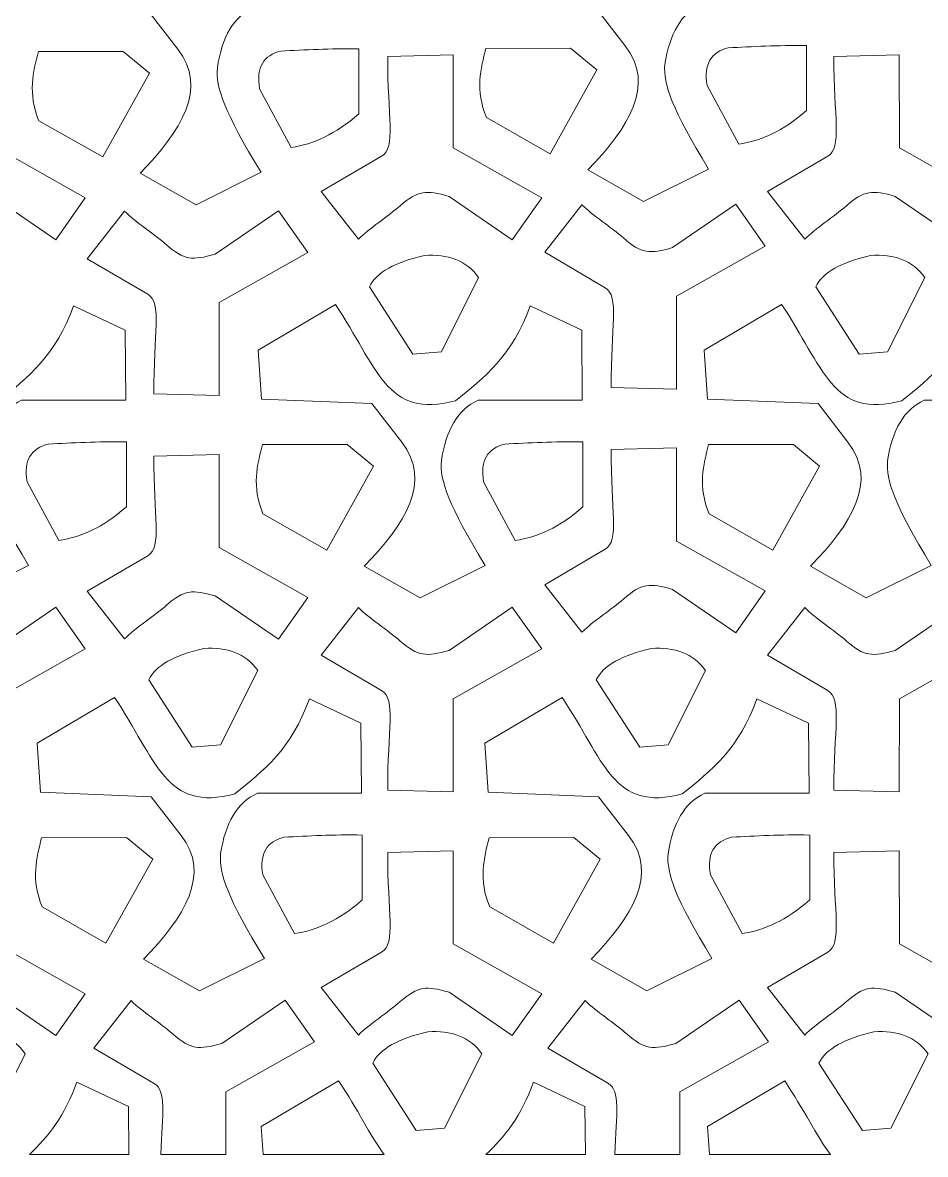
# Model space of a CAD drawing. Header units: millimetres. Extents: x -1200 to 1200, y -590 to 590.
# Drawn here: x -277 to 197, y -590 to 4 of the extents above; entities that cross this region are included whole.
import ezdxf

# ---------------------------------------------------------------- set-up
doc = ezdxf.new("R2010")
doc.units = ezdxf.units.MM
doc.header["$MEASUREMENT"] = 0
doc.layers.add('Layer 1', color=7, linetype='Continuous')

msp = doc.modelspace()

# ---------------------------------------------------------------- linework, layer by layer
at = {"layer": 'Layer 1', "color": 250, "lineweight": 20}
for points, knots in [([(-215.3281, -74.9884), (-215.3281, -74.9884), (-186.0033, -91.6264), (-186.0033, -91.6264), (-186.0033, -91.6264), (-151.8667, -74.5408), (-151.8667, -74.5408), (-171.0737, -43.0242), (-175.822, -29.8438), (-174.8451, -19.6789), (-172.4245, -3.5163), (-166.1946, 7.3499), (-155.5397, 12.1542), (-155.5397, 12.1542), (-100.8833, 12.2211), (-100.8833, 12.2211), (-100.8833, 12.2211), (-101.1954, 48.8641), (-101.1954, 48.8641), (-101.1954, 48.8641), (-128.2643, 61.7211), (-128.2643, 61.7211), (-137.5002, 35.563), (-152.3067, 23.9322), (-167.3937, 11.8782), (-203.7125, 1.8158), (-208.543, 29.7437), (-230.5051, 62.407), (-230.5051, 62.407), (-271.0936, 38.4789), (-271.0936, 38.4789), (-271.0936, 38.4789), (-269.3225, 12.6687), (-269.3225, 12.6687), (-269.3225, 12.6687), (-211.3389, 10.3306), (-211.3389, 10.3306), (-211.3389, 10.3306), (-195.6391, -9.9504), (-195.6391, -9.9504), (-179.63, -30.3401), (-193.8469, -52.9487), (-215.3281, -74.9884)], [0, 0, 0, 0, 0.07142857, 0.07142857, 0.07142857, 0.14285714, 0.14285714, 0.14285714, 0.21428571, 0.21428571, 0.21428571, 0.28571429, 0.28571429, 0.28571429, 0.35714286, 0.35714286, 0.35714286, 0.42857143, 0.42857143, 0.42857143, 0.5, 0.5, 0.5, 0.57142857, 0.57142857, 0.57142857, 0.64285714, 0.64285714, 0.64285714, 0.71428571, 0.71428571, 0.71428571, 0.78571429, 0.78571429, 0.78571429, 0.85714286, 0.85714286, 0.85714286, 0.92857143, 0.92857143, 0.92857143, 1, 1, 1, 1]), ([(19.5973, -73.2833), (19.5973, -73.2833), (48.9223, -89.9213), (48.9223, -89.9213), (48.9223, -89.9213), (83.0588, -72.8358), (83.0588, -72.8358), (63.8518, -41.3192), (59.1034, -28.1387), (60.0804, -17.9738), (62.5009, -1.8112), (68.7308, 9.0549), (79.3858, 13.8593), (79.3858, 13.8593), (134.0421, 13.9262), (134.0421, 13.9262), (134.0421, 13.9262), (133.7301, 50.5692), (133.7301, 50.5692), (133.7301, 50.5692), (106.6612, 63.4262), (106.6612, 63.4262), (97.4254, 37.2681), (82.6187, 25.6372), (67.5318, 13.5832), (31.213, 3.5208), (26.3824, 31.4488), (4.4204, 64.1121), (4.4204, 64.1121), (-36.1681, 40.184), (-36.1681, 40.184), (-36.1681, 40.184), (-34.3969, 14.3737), (-34.3969, 14.3737), (-34.3969, 14.3737), (23.5866, 12.0357), (23.5866, 12.0357), (23.5866, 12.0357), (39.2864, -8.2453), (39.2864, -8.2453), (55.2955, -28.635), (41.0787, -51.2435), (19.5973, -73.2833)], [0, 0, 0, 0, 0.07142857, 0.07142857, 0.07142857, 0.14285714, 0.14285714, 0.14285714, 0.21428571, 0.21428571, 0.21428571, 0.28571429, 0.28571429, 0.28571429, 0.35714286, 0.35714286, 0.35714286, 0.42857143, 0.42857143, 0.42857143, 0.5, 0.5, 0.5, 0.57142857, 0.57142857, 0.57142857, 0.64285714, 0.64285714, 0.64285714, 0.71428571, 0.71428571, 0.71428571, 0.78571429, 0.78571429, 0.78571429, 0.85714286, 0.85714286, 0.85714286, 0.92857143, 0.92857143, 0.92857143, 1, 1, 1, 1]), ([(-235.013, -66.4979), (-235.013, -66.4979), (-268.4917, -47.4884), (-268.4917, -47.4884), (-274.5242, -33.0678), (-271.5068, -21.897), (-268.8038, -11.1884), (-268.8038, -11.1884), (-224.3019, -11.1549), (-224.3019, -11.1549), (-224.3019, -11.1549), (-210.5082, -22.5313), (-210.5082, -22.5313), (-210.5082, -22.5313), (-235.013, -66.4979), (-235.013, -66.4979)], [0, 0, 0, 0, 0.2, 0.2, 0.2, 0.4, 0.4, 0.4, 0.6, 0.6, 0.6, 0.8, 0.8, 0.8, 1, 1, 1, 1]), ([(-136.0278, -61.4788), (-136.0278, -61.4788), (-152.6638, -30.6789), (-152.6638, -30.6789), (-154.6928, -19.331), (-150.369, -13.1458), (-141.5731, -10.8788), (-128.8364, -10.3282), (-115.7848, -9.4945), (-100.5376, -9.7789), (-100.5376, -9.7789), (-100.5376, -43.8788), (-100.5376, -43.8788), (-112.8926, -54.6035), (-124.5125, -59.8282), (-136.0278, -61.4788)], [0, 0, 0, 0, 0.2, 0.2, 0.2, 0.4, 0.4, 0.4, 0.6, 0.6, 0.6, 0.8, 0.8, 0.8, 1, 1, 1, 1]), ([(-0.0876, -64.7928), (-0.0876, -64.7928), (-33.5662, -45.7833), (-33.5662, -45.7833), (-39.5986, -31.3627), (-36.5814, -20.1919), (-33.8783, -9.4833), (-33.8783, -9.4833), (10.6236, -9.4499), (10.6236, -9.4499), (10.6236, -9.4499), (24.4173, -20.8263), (24.4173, -20.8263), (24.4173, -20.8263), (-0.0876, -64.7928), (-0.0876, -64.7928)], [0, 0, 0, 0, 0.2, 0.2, 0.2, 0.4, 0.4, 0.4, 0.6, 0.6, 0.6, 0.8, 0.8, 0.8, 1, 1, 1, 1]), ([(98.8978, -59.7738), (98.8978, -59.7738), (82.2618, -28.9738), (82.2618, -28.9738), (80.2327, -17.6259), (84.5565, -11.4407), (93.3524, -9.1738), (106.0891, -8.6231), (119.1407, -7.7894), (134.3879, -8.0738), (134.3879, -8.0738), (134.3879, -42.1738), (134.3879, -42.1738), (122.0328, -52.8984), (110.4129, -58.1231), (98.8978, -59.7738)], [0, 0, 0, 0, 0.2, 0.2, 0.2, 0.4, 0.4, 0.4, 0.6, 0.6, 0.6, 0.8, 0.8, 0.8, 1, 1, 1, 1]), ([(-359.9947, -84.6974), (-359.9947, -84.6974), (-340.411, -109.6544), (-340.411, -109.6544), (-334.6837, -103.939), (-325.1491, -97.9267), (-318.4566, -92.076), (-309.232, -84.0108), (-304.8716, -83.6894), (-292.8364, -87.1971), (-292.8364, -87.1971), (-259.6599, -109.9304), (-259.6599, -109.9304), (-259.6599, -109.9304), (-244.2004, -87.9974), (-244.2004, -87.9974), (-244.2004, -87.9974), (-290.7138, -61.7688), (-290.7138, -61.7688), (-290.7138, -61.7688), (-290.7476, -12.8878), (-290.7476, -12.8878), (-290.7476, -12.8878), (-325.0612, -13.8164), (-325.0612, -13.8164), (-325.2537, -45.3818), (-320.5701, -61.5862), (-328.2907, -66.1124), (-328.2907, -66.1124), (-359.9947, -84.6974), (-359.9947, -84.6974)], [0, 0, 0, 0, 0.1, 0.1, 0.1, 0.2, 0.2, 0.2, 0.3, 0.3, 0.3, 0.4, 0.4, 0.4, 0.5, 0.5, 0.5, 0.6, 0.6, 0.6, 0.7, 0.7, 0.7, 0.8, 0.8, 0.8, 0.9, 0.9, 0.9, 1, 1, 1, 1]), ([(-120.3293, -84.6974), (-120.3293, -84.6974), (-100.7456, -109.6544), (-100.7456, -109.6544), (-95.0183, -103.939), (-85.4837, -97.9267), (-78.7913, -92.076), (-69.5667, -84.0108), (-65.2062, -83.6894), (-53.171, -87.1971), (-53.171, -87.1971), (-19.9945, -109.9304), (-19.9945, -109.9304), (-19.9945, -109.9304), (-4.5351, -87.9974), (-4.5351, -87.9974), (-4.5351, -87.9974), (-51.0484, -61.7688), (-51.0484, -61.7688), (-51.0484, -61.7688), (-51.0822, -12.8878), (-51.0822, -12.8878), (-51.0822, -12.8878), (-85.3957, -13.8164), (-85.3957, -13.8164), (-85.5883, -45.3818), (-80.9047, -61.5862), (-88.6254, -66.1124), (-88.6254, -66.1124), (-120.3293, -84.6974), (-120.3293, -84.6974)], [0, 0, 0, 0, 0.1, 0.1, 0.1, 0.2, 0.2, 0.2, 0.3, 0.3, 0.3, 0.4, 0.4, 0.4, 0.5, 0.5, 0.5, 0.6, 0.6, 0.6, 0.7, 0.7, 0.7, 0.8, 0.8, 0.8, 0.9, 0.9, 0.9, 1, 1, 1, 1]), ([(113.8891, -84.6974), (113.8891, -84.6974), (133.4728, -109.6544), (133.4728, -109.6544), (139.2002, -103.939), (148.7348, -97.9267), (155.4272, -92.076), (164.6518, -84.0108), (169.0122, -83.6894), (181.0474, -87.1971), (181.0474, -87.1971), (214.2239, -109.9304), (214.2239, -109.9304), (214.2239, -109.9304), (229.6834, -87.9974), (229.6834, -87.9974), (229.6834, -87.9974), (183.17, -61.7688), (183.17, -61.7688), (183.17, -61.7688), (183.1362, -12.8878), (183.1362, -12.8878), (183.1362, -12.8878), (148.8227, -13.8164), (148.8227, -13.8164), (148.6301, -45.3818), (153.3137, -61.5862), (145.5932, -66.1124), (145.5932, -66.1124), (113.8891, -84.6974), (113.8891, -84.6974)], [0, 0, 0, 0, 0.1, 0.1, 0.1, 0.2, 0.2, 0.2, 0.3, 0.3, 0.3, 0.4, 0.4, 0.4, 0.5, 0.5, 0.5, 0.6, 0.6, 0.6, 0.7, 0.7, 0.7, 0.8, 0.8, 0.8, 0.9, 0.9, 0.9, 1, 1, 1, 1]), ([(-243.0943, -119.9643), (-243.0943, -119.9643), (-223.5105, -95.0073), (-223.5105, -95.0073), (-217.7831, -100.7226), (-208.2485, -106.735), (-201.5562, -112.5856), (-192.3315, -120.6509), (-187.9712, -120.9722), (-175.9359, -117.4645), (-175.9359, -117.4645), (-142.7595, -94.7312), (-142.7595, -94.7312), (-142.7595, -94.7312), (-127.3, -116.6642), (-127.3, -116.6642), (-127.3, -116.6642), (-173.8134, -142.8928), (-173.8134, -142.8928), (-173.8134, -142.8928), (-173.8471, -191.7738), (-173.8471, -191.7738), (-173.8471, -191.7738), (-208.1607, -190.8452), (-208.1607, -190.8452), (-208.3533, -159.2799), (-203.6696, -143.0754), (-211.3902, -138.5493), (-211.3902, -138.5493), (-243.0943, -119.9643), (-243.0943, -119.9643)], [0, 0, 0, 0, 0.1, 0.1, 0.1, 0.2, 0.2, 0.2, 0.3, 0.3, 0.3, 0.4, 0.4, 0.4, 0.5, 0.5, 0.5, 0.6, 0.6, 0.6, 0.7, 0.7, 0.7, 0.8, 0.8, 0.8, 0.9, 0.9, 0.9, 1, 1, 1, 1]), ([(-3.0113, -116.5541), (-3.0113, -116.5541), (16.5723, -91.5971), (16.5723, -91.5971), (22.2997, -97.3125), (31.8343, -103.3249), (38.5267, -109.1755), (47.7513, -117.2408), (52.1116, -117.5621), (64.147, -114.0544), (64.147, -114.0544), (97.3235, -91.3211), (97.3235, -91.3211), (97.3235, -91.3211), (112.7829, -113.2541), (112.7829, -113.2541), (112.7829, -113.2541), (66.2695, -139.4826), (66.2695, -139.4826), (66.2695, -139.4826), (66.2358, -188.3636), (66.2358, -188.3636), (66.2358, -188.3636), (31.9221, -187.4351), (31.9221, -187.4351), (31.7296, -155.8697), (36.4133, -139.6653), (28.6926, -135.1391), (28.6926, -135.1391), (-3.0113, -116.5541), (-3.0113, -116.5541)], [0, 0, 0, 0, 0.1, 0.1, 0.1, 0.2, 0.2, 0.2, 0.3, 0.3, 0.3, 0.4, 0.4, 0.4, 0.5, 0.5, 0.5, 0.6, 0.6, 0.6, 0.7, 0.7, 0.7, 0.8, 0.8, 0.8, 0.9, 0.9, 0.9, 1, 1, 1, 1]), ([(-57.2376, -168.7923), (-57.2376, -168.7923), (-72.1742, -169.9968), (-72.1742, -169.9968), (-72.1742, -169.9968), (-94.9459, -134.6923), (-94.9459, -134.6923), (-91.476, -127.0251), (-81.2365, -121.7328), (-66.1101, -118.1923), (-53.8626, -117.3244), (-44.1178, -120.7115), (-37.6919, -129.7444), (-37.6919, -129.7444), (-57.2376, -168.7923), (-57.2376, -168.7923)], [0, 0, 0, 0, 0.2, 0.2, 0.2, 0.4, 0.4, 0.4, 0.6, 0.6, 0.6, 0.8, 0.8, 0.8, 1, 1, 1, 1]), ([(176.9809, -168.7923), (176.9809, -168.7923), (162.0443, -169.9968), (162.0443, -169.9968), (162.0443, -169.9968), (139.2726, -134.6923), (139.2726, -134.6923), (142.7424, -127.0251), (152.9821, -121.7328), (168.1083, -118.1923), (180.3558, -117.3244), (190.1006, -120.7115), (196.5266, -129.7444), (196.5266, -129.7444), (176.9809, -168.7923), (176.9809, -168.7923)], [0, 0, 0, 0, 0.2, 0.2, 0.2, 0.4, 0.4, 0.4, 0.6, 0.6, 0.6, 0.8, 0.8, 0.8, 1, 1, 1, 1]), ([(-337.386, -281.3018), (-337.386, -281.3018), (-308.0611, -297.9398), (-308.0611, -297.9398), (-308.0611, -297.9398), (-273.9246, -280.8542), (-273.9246, -280.8542), (-293.1316, -249.3376), (-297.8798, -236.1572), (-296.9029, -225.9923), (-294.4825, -209.8297), (-288.2525, -198.9635), (-277.5976, -194.1592), (-277.5976, -194.1592), (-222.9413, -194.0923), (-222.9413, -194.0923), (-222.9413, -194.0923), (-223.2533, -157.4493), (-223.2533, -157.4493), (-223.2533, -157.4493), (-250.3222, -144.5923), (-250.3222, -144.5923), (-259.558, -170.7504), (-274.3645, -182.3812), (-289.4515, -194.4352), (-325.7703, -204.4976), (-330.6008, -176.5697), (-352.563, -143.9063), (-352.563, -143.9063), (-393.1515, -167.8345), (-393.1515, -167.8345), (-393.1515, -167.8345), (-391.3803, -193.6447), (-391.3803, -193.6447), (-391.3803, -193.6447), (-333.3968, -195.9827), (-333.3968, -195.9827), (-333.3968, -195.9827), (-317.6969, -216.2638), (-317.6969, -216.2638), (-301.6878, -236.6535), (-315.9047, -259.2621), (-337.386, -281.3018)], [0, 0, 0, 0, 0.07142857, 0.07142857, 0.07142857, 0.14285714, 0.14285714, 0.14285714, 0.21428571, 0.21428571, 0.21428571, 0.28571429, 0.28571429, 0.28571429, 0.35714286, 0.35714286, 0.35714286, 0.42857143, 0.42857143, 0.42857143, 0.5, 0.5, 0.5, 0.57142857, 0.57142857, 0.57142857, 0.64285714, 0.64285714, 0.64285714, 0.71428571, 0.71428571, 0.71428571, 0.78571429, 0.78571429, 0.78571429, 0.85714286, 0.85714286, 0.85714286, 0.92857143, 0.92857143, 0.92857143, 1, 1, 1, 1]), ([(-97.7207, -281.3018), (-97.7207, -281.3018), (-68.3957, -297.9398), (-68.3957, -297.9398), (-68.3957, -297.9398), (-34.2592, -280.8542), (-34.2592, -280.8542), (-53.4662, -249.3376), (-58.2145, -236.1572), (-57.2376, -225.9923), (-54.817, -209.8297), (-48.5872, -198.9635), (-37.9322, -194.1592), (-37.9322, -194.1592), (16.7241, -194.0923), (16.7241, -194.0923), (16.7241, -194.0923), (16.4121, -157.4493), (16.4121, -157.4493), (16.4121, -157.4493), (-10.6567, -144.5923), (-10.6567, -144.5923), (-19.8926, -170.7504), (-34.6992, -182.3812), (-49.7861, -194.4352), (-86.1049, -204.4976), (-90.9355, -176.5697), (-112.8976, -143.9063), (-112.8976, -143.9063), (-153.486, -167.8345), (-153.486, -167.8345), (-153.486, -167.8345), (-151.7149, -193.6447), (-151.7149, -193.6447), (-151.7149, -193.6447), (-93.7314, -195.9827), (-93.7314, -195.9827), (-93.7314, -195.9827), (-78.0315, -216.2638), (-78.0315, -216.2638), (-62.0225, -236.6535), (-76.2393, -259.2621), (-97.7207, -281.3018)], [0, 0, 0, 0, 0.07142857, 0.07142857, 0.07142857, 0.14285714, 0.14285714, 0.14285714, 0.21428571, 0.21428571, 0.21428571, 0.28571429, 0.28571429, 0.28571429, 0.35714286, 0.35714286, 0.35714286, 0.42857143, 0.42857143, 0.42857143, 0.5, 0.5, 0.5, 0.57142857, 0.57142857, 0.57142857, 0.64285714, 0.64285714, 0.64285714, 0.71428571, 0.71428571, 0.71428571, 0.78571429, 0.78571429, 0.78571429, 0.85714286, 0.85714286, 0.85714286, 0.92857143, 0.92857143, 0.92857143, 1, 1, 1, 1]), ([(136.4978, -281.3018), (136.4978, -281.3018), (165.8227, -297.9398), (165.8227, -297.9398), (165.8227, -297.9398), (199.9592, -280.8542), (199.9592, -280.8542), (180.7523, -249.3376), (176.004, -236.1572), (176.9809, -225.9923), (179.4015, -209.8297), (185.6313, -198.9635), (196.2863, -194.1592), (196.2863, -194.1592), (250.9426, -194.0923), (250.9426, -194.0923), (250.9426, -194.0923), (250.6305, -157.4493), (250.6305, -157.4493), (250.6305, -157.4493), (223.5617, -144.5923), (223.5617, -144.5923), (214.3258, -170.7504), (199.5193, -182.3812), (184.4323, -194.4352), (148.1135, -204.4976), (143.283, -176.5697), (121.3209, -143.9063), (121.3209, -143.9063), (80.7324, -167.8345), (80.7324, -167.8345), (80.7324, -167.8345), (82.5035, -193.6447), (82.5035, -193.6447), (82.5035, -193.6447), (140.4871, -195.9827), (140.4871, -195.9827), (140.4871, -195.9827), (156.1869, -216.2638), (156.1869, -216.2638), (172.196, -236.6535), (157.9791, -259.2621), (136.4978, -281.3018)], [0, 0, 0, 0, 0.07142857, 0.07142857, 0.07142857, 0.14285714, 0.14285714, 0.14285714, 0.21428571, 0.21428571, 0.21428571, 0.28571429, 0.28571429, 0.28571429, 0.35714286, 0.35714286, 0.35714286, 0.42857143, 0.42857143, 0.42857143, 0.5, 0.5, 0.5, 0.57142857, 0.57142857, 0.57142857, 0.64285714, 0.64285714, 0.64285714, 0.71428571, 0.71428571, 0.71428571, 0.78571429, 0.78571429, 0.78571429, 0.85714286, 0.85714286, 0.85714286, 0.92857143, 0.92857143, 0.92857143, 1, 1, 1, 1]), ([(-258.0856, -267.7922), (-258.0856, -267.7922), (-274.7216, -236.9923), (-274.7216, -236.9923), (-276.7507, -225.6444), (-272.4269, -219.4592), (-263.6309, -217.1922), (-250.8942, -216.6416), (-237.8427, -215.8079), (-222.5954, -216.0923), (-222.5954, -216.0923), (-222.5954, -250.1922), (-222.5954, -250.1922), (-234.9506, -260.9169), (-246.5705, -266.1416), (-258.0856, -267.7922)], [0, 0, 0, 0, 0.2, 0.2, 0.2, 0.4, 0.4, 0.4, 0.6, 0.6, 0.6, 0.8, 0.8, 0.8, 1, 1, 1, 1]), ([(-117.4056, -272.8113), (-117.4056, -272.8113), (-150.8841, -253.8017), (-150.8841, -253.8017), (-156.9166, -239.3812), (-153.8994, -228.2104), (-151.1962, -217.5018), (-151.1962, -217.5018), (-106.6944, -217.4683), (-106.6944, -217.4683), (-106.6944, -217.4683), (-92.9006, -228.8447), (-92.9006, -228.8447), (-92.9006, -228.8447), (-117.4056, -272.8113), (-117.4056, -272.8113)], [0, 0, 0, 0, 0.2, 0.2, 0.2, 0.4, 0.4, 0.4, 0.6, 0.6, 0.6, 0.8, 0.8, 0.8, 1, 1, 1, 1]), ([(-18.4202, -267.7922), (-18.4202, -267.7922), (-35.0562, -236.9923), (-35.0562, -236.9923), (-37.0853, -225.6444), (-32.7615, -219.4592), (-23.9656, -217.1922), (-11.2288, -216.6416), (1.8227, -215.8079), (17.07, -216.0923), (17.07, -216.0923), (17.07, -250.1922), (17.07, -250.1922), (4.7149, -260.9169), (-6.905, -266.1416), (-18.4202, -267.7922)], [0, 0, 0, 0, 0.2, 0.2, 0.2, 0.4, 0.4, 0.4, 0.6, 0.6, 0.6, 0.8, 0.8, 0.8, 1, 1, 1, 1]), ([(-3.0113, -291.0108), (-3.0113, -291.0108), (16.5723, -315.9678), (16.5723, -315.9678), (22.2997, -310.2524), (31.8343, -304.24), (38.5267, -298.3894), (47.7513, -290.3241), (52.1116, -290.0028), (64.147, -293.5105), (64.147, -293.5105), (97.3235, -316.2438), (97.3235, -316.2438), (97.3235, -316.2438), (112.7829, -294.3108), (112.7829, -294.3108), (112.7829, -294.3108), (66.2695, -268.0822), (66.2695, -268.0822), (66.2695, -268.0822), (66.2358, -219.2012), (66.2358, -219.2012), (66.2358, -219.2012), (31.9221, -220.1298), (31.9221, -220.1298), (31.7296, -251.6952), (36.4133, -267.8996), (28.6926, -272.4258), (28.6926, -272.4258), (-3.0113, -291.0108), (-3.0113, -291.0108)], [0, 0, 0, 0, 0.1, 0.1, 0.1, 0.2, 0.2, 0.2, 0.3, 0.3, 0.3, 0.4, 0.4, 0.4, 0.5, 0.5, 0.5, 0.6, 0.6, 0.6, 0.7, 0.7, 0.7, 0.8, 0.8, 0.8, 0.9, 0.9, 0.9, 1, 1, 1, 1]), ([(116.8129, -272.8113), (116.8129, -272.8113), (83.3343, -253.8017), (83.3343, -253.8017), (77.3018, -239.3812), (80.3192, -228.2104), (83.0222, -217.5018), (83.0222, -217.5018), (127.524, -217.4683), (127.524, -217.4683), (127.524, -217.4683), (141.3178, -228.8447), (141.3178, -228.8447), (141.3178, -228.8447), (116.8129, -272.8113), (116.8129, -272.8113)], [0, 0, 0, 0, 0.2, 0.2, 0.2, 0.4, 0.4, 0.4, 0.6, 0.6, 0.6, 0.8, 0.8, 0.8, 1, 1, 1, 1]), ([(-243.0943, -294.4209), (-243.0943, -294.4209), (-223.5105, -319.3779), (-223.5105, -319.3779), (-217.7831, -313.6625), (-208.2485, -307.6501), (-201.5562, -301.7995), (-192.3315, -293.7343), (-187.9712, -293.4129), (-175.9359, -296.9206), (-175.9359, -296.9206), (-142.7595, -319.654), (-142.7595, -319.654), (-142.7595, -319.654), (-127.3, -297.7209), (-127.3, -297.7209), (-127.3, -297.7209), (-173.8134, -271.4924), (-173.8134, -271.4924), (-173.8134, -271.4924), (-173.8471, -222.6114), (-173.8471, -222.6114), (-173.8471, -222.6114), (-208.1607, -223.5399), (-208.1607, -223.5399), (-208.3533, -255.1053), (-203.6696, -271.3097), (-211.3902, -275.8359), (-211.3902, -275.8359), (-243.0943, -294.4209), (-243.0943, -294.4209)], [0, 0, 0, 0, 0.1, 0.1, 0.1, 0.2, 0.2, 0.2, 0.3, 0.3, 0.3, 0.4, 0.4, 0.4, 0.5, 0.5, 0.5, 0.6, 0.6, 0.6, 0.7, 0.7, 0.7, 0.8, 0.8, 0.8, 0.9, 0.9, 0.9, 1, 1, 1, 1]), ([(-359.9947, -327.9827), (-359.9947, -327.9827), (-340.411, -303.0257), (-340.411, -303.0257), (-334.6837, -308.7411), (-325.1491, -314.7535), (-318.4566, -320.6041), (-309.232, -328.6694), (-304.8716, -328.9907), (-292.8364, -325.483), (-292.8364, -325.483), (-259.6599, -302.7496), (-259.6599, -302.7496), (-259.6599, -302.7496), (-244.2004, -324.6828), (-244.2004, -324.6828), (-244.2004, -324.6828), (-290.7138, -350.9112), (-290.7138, -350.9112), (-290.7138, -350.9112), (-290.7476, -399.7922), (-290.7476, -399.7922), (-290.7476, -399.7922), (-325.0612, -398.8637), (-325.0612, -398.8637), (-325.2537, -367.2983), (-320.5701, -351.0939), (-328.2907, -346.5677), (-328.2907, -346.5677), (-359.9947, -327.9827), (-359.9947, -327.9827)], [0, 0, 0, 0, 0.1, 0.1, 0.1, 0.2, 0.2, 0.2, 0.3, 0.3, 0.3, 0.4, 0.4, 0.4, 0.5, 0.5, 0.5, 0.6, 0.6, 0.6, 0.7, 0.7, 0.7, 0.8, 0.8, 0.8, 0.9, 0.9, 0.9, 1, 1, 1, 1]), ([(-120.3293, -327.9827), (-120.3293, -327.9827), (-100.7456, -303.0257), (-100.7456, -303.0257), (-95.0183, -308.7411), (-85.4837, -314.7535), (-78.7913, -320.6041), (-69.5667, -328.6694), (-65.2062, -328.9907), (-53.171, -325.483), (-53.171, -325.483), (-19.9945, -302.7496), (-19.9945, -302.7496), (-19.9945, -302.7496), (-4.5351, -324.6828), (-4.5351, -324.6828), (-4.5351, -324.6828), (-51.0484, -350.9112), (-51.0484, -350.9112), (-51.0484, -350.9112), (-51.0822, -399.7922), (-51.0822, -399.7922), (-51.0822, -399.7922), (-85.3957, -398.8637), (-85.3957, -398.8637), (-85.5883, -367.2983), (-80.9047, -351.0939), (-88.6254, -346.5677), (-88.6254, -346.5677), (-120.3293, -327.9827), (-120.3293, -327.9827)], [0, 0, 0, 0, 0.1, 0.1, 0.1, 0.2, 0.2, 0.2, 0.3, 0.3, 0.3, 0.4, 0.4, 0.4, 0.5, 0.5, 0.5, 0.6, 0.6, 0.6, 0.7, 0.7, 0.7, 0.8, 0.8, 0.8, 0.9, 0.9, 0.9, 1, 1, 1, 1]), ([(113.8891, -327.9827), (113.8891, -327.9827), (133.4728, -303.0257), (133.4728, -303.0257), (139.2002, -308.7411), (148.7348, -314.7535), (155.4272, -320.6041), (164.6518, -328.6694), (169.0122, -328.9907), (181.0474, -325.483), (181.0474, -325.483), (214.2239, -302.7496), (214.2239, -302.7496), (214.2239, -302.7496), (229.6834, -324.6828), (229.6834, -324.6828), (229.6834, -324.6828), (183.17, -350.9112), (183.17, -350.9112), (183.17, -350.9112), (183.1362, -399.7922), (183.1362, -399.7922), (183.1362, -399.7922), (148.8227, -398.8637), (148.8227, -398.8637), (148.6301, -367.2983), (153.3137, -351.0939), (145.5932, -346.5677), (145.5932, -346.5677), (113.8891, -327.9827), (113.8891, -327.9827)], [0, 0, 0, 0, 0.1, 0.1, 0.1, 0.2, 0.2, 0.2, 0.3, 0.3, 0.3, 0.4, 0.4, 0.4, 0.5, 0.5, 0.5, 0.6, 0.6, 0.6, 0.7, 0.7, 0.7, 0.8, 0.8, 0.8, 0.9, 0.9, 0.9, 1, 1, 1, 1]), ([(-173.1259, -375.1057), (-173.1259, -375.1057), (-188.0625, -376.3102), (-188.0625, -376.3102), (-188.0625, -376.3102), (-210.8342, -341.0057), (-210.8342, -341.0057), (-207.3644, -333.3385), (-197.1249, -328.0462), (-181.9985, -324.5057), (-169.751, -323.6378), (-160.0063, -327.0249), (-153.5802, -336.0578), (-153.5802, -336.0578), (-173.1259, -375.1057), (-173.1259, -375.1057)], [0, 0, 0, 0, 0.2, 0.2, 0.2, 0.4, 0.4, 0.4, 0.6, 0.6, 0.6, 0.8, 0.8, 0.8, 1, 1, 1, 1]), ([(61.7995, -375.1057), (61.7995, -375.1057), (46.8629, -376.3102), (46.8629, -376.3102), (46.8629, -376.3102), (24.0912, -341.0057), (24.0912, -341.0057), (27.5612, -333.3385), (37.8007, -328.0462), (52.9269, -324.5057), (65.1745, -323.6378), (74.9193, -327.0249), (81.3452, -336.0578), (81.3452, -336.0578), (61.7995, -375.1057), (61.7995, -375.1057)], [0, 0, 0, 0, 0.2, 0.2, 0.2, 0.4, 0.4, 0.4, 0.6, 0.6, 0.6, 0.8, 0.8, 0.8, 1, 1, 1, 1]), ([(-213.609, -487.6152), (-213.609, -487.6152), (-184.2841, -504.2532), (-184.2841, -504.2532), (-184.2841, -504.2532), (-150.1477, -487.1676), (-150.1477, -487.1676), (-169.3545, -455.651), (-174.1029, -442.4706), (-173.1259, -432.3057), (-170.7054, -416.143), (-164.4755, -405.2769), (-153.8207, -400.4726), (-153.8207, -400.4726), (-99.1643, -400.4057), (-99.1643, -400.4057), (-99.1643, -400.4057), (-99.4764, -363.7627), (-99.4764, -363.7627), (-99.4764, -363.7627), (-126.5452, -350.9056), (-126.5452, -350.9056), (-135.7811, -377.0637), (-150.5876, -388.6946), (-165.6745, -400.7486), (-201.9933, -410.811), (-206.8239, -382.883), (-228.786, -350.2197), (-228.786, -350.2197), (-269.3745, -374.1479), (-269.3745, -374.1479), (-269.3745, -374.1479), (-267.6033, -399.9581), (-267.6033, -399.9581), (-267.6033, -399.9581), (-209.6198, -402.2961), (-209.6198, -402.2961), (-209.6198, -402.2961), (-193.92, -422.5772), (-193.92, -422.5772), (-177.9108, -442.9669), (-192.1277, -465.5754), (-213.609, -487.6152)], [0, 0, 0, 0, 0.07142857, 0.07142857, 0.07142857, 0.14285714, 0.14285714, 0.14285714, 0.21428571, 0.21428571, 0.21428571, 0.28571429, 0.28571429, 0.28571429, 0.35714286, 0.35714286, 0.35714286, 0.42857143, 0.42857143, 0.42857143, 0.5, 0.5, 0.5, 0.57142857, 0.57142857, 0.57142857, 0.64285714, 0.64285714, 0.64285714, 0.71428571, 0.71428571, 0.71428571, 0.78571429, 0.78571429, 0.78571429, 0.85714286, 0.85714286, 0.85714286, 0.92857143, 0.92857143, 0.92857143, 1, 1, 1, 1]), ([(21.3164, -487.6152), (21.3164, -487.6152), (50.6413, -504.2532), (50.6413, -504.2532), (50.6413, -504.2532), (84.7779, -487.1676), (84.7779, -487.1676), (65.5709, -455.651), (60.8226, -442.4706), (61.7995, -432.3057), (64.2201, -416.143), (70.45, -405.2769), (81.1049, -400.4726), (81.1049, -400.4726), (135.7612, -400.4057), (135.7612, -400.4057), (135.7612, -400.4057), (135.4492, -363.7627), (135.4492, -363.7627), (135.4492, -363.7627), (108.3804, -350.9056), (108.3804, -350.9056), (99.1445, -377.0637), (84.3379, -388.6946), (69.2509, -400.7486), (32.9321, -410.811), (28.1016, -382.883), (6.1395, -350.2197), (6.1395, -350.2197), (-34.4489, -374.1479), (-34.4489, -374.1479), (-34.4489, -374.1479), (-32.6778, -399.9581), (-32.6778, -399.9581), (-32.6778, -399.9581), (25.3057, -402.2961), (25.3057, -402.2961), (25.3057, -402.2961), (41.0056, -422.5772), (41.0056, -422.5772), (57.0146, -442.9669), (42.7978, -465.5754), (21.3164, -487.6152)], [0, 0, 0, 0, 0.07142857, 0.07142857, 0.07142857, 0.14285714, 0.14285714, 0.14285714, 0.21428571, 0.21428571, 0.21428571, 0.28571429, 0.28571429, 0.28571429, 0.35714286, 0.35714286, 0.35714286, 0.42857143, 0.42857143, 0.42857143, 0.5, 0.5, 0.5, 0.57142857, 0.57142857, 0.57142857, 0.64285714, 0.64285714, 0.64285714, 0.71428571, 0.71428571, 0.71428571, 0.78571429, 0.78571429, 0.78571429, 0.85714286, 0.85714286, 0.85714286, 0.92857143, 0.92857143, 0.92857143, 1, 1, 1, 1]), ([(-233.2939, -479.1247), (-233.2939, -479.1247), (-266.7726, -460.1151), (-266.7726, -460.1151), (-272.805, -445.6945), (-269.7877, -434.5238), (-267.0846, -423.8152), (-267.0846, -423.8152), (-222.5828, -423.7817), (-222.5828, -423.7817), (-222.5828, -423.7817), (-208.7891, -435.1581), (-208.7891, -435.1581), (-208.7891, -435.1581), (-233.2939, -479.1247), (-233.2939, -479.1247)], [0, 0, 0, 0, 0.2, 0.2, 0.2, 0.4, 0.4, 0.4, 0.6, 0.6, 0.6, 0.8, 0.8, 0.8, 1, 1, 1, 1]), ([(-134.3086, -474.1056), (-134.3086, -474.1056), (-150.9446, -443.3057), (-150.9446, -443.3057), (-152.9737, -431.9578), (-148.6499, -425.7726), (-139.8539, -423.5056), (-127.1173, -422.955), (-114.0657, -422.1213), (-98.8185, -422.4057), (-98.8185, -422.4057), (-98.8185, -456.5056), (-98.8185, -456.5056), (-111.1736, -467.2303), (-122.7935, -472.4549), (-134.3086, -474.1056)], [0, 0, 0, 0, 0.2, 0.2, 0.2, 0.4, 0.4, 0.4, 0.6, 0.6, 0.6, 0.8, 0.8, 0.8, 1, 1, 1, 1]), ([(1.6315, -479.1247), (1.6315, -479.1247), (-31.8471, -460.1151), (-31.8471, -460.1151), (-37.8795, -445.6945), (-34.8622, -434.5238), (-32.1592, -423.8152), (-32.1592, -423.8152), (12.3427, -423.7817), (12.3427, -423.7817), (12.3427, -423.7817), (26.1365, -435.1581), (26.1365, -435.1581), (26.1365, -435.1581), (1.6315, -479.1247), (1.6315, -479.1247)], [0, 0, 0, 0, 0.2, 0.2, 0.2, 0.4, 0.4, 0.4, 0.6, 0.6, 0.6, 0.8, 0.8, 0.8, 1, 1, 1, 1]), ([(100.6169, -474.1056), (100.6169, -474.1056), (83.9808, -443.3057), (83.9808, -443.3057), (81.9517, -431.9578), (86.2756, -425.7726), (95.0715, -423.5056), (107.8083, -422.955), (120.8598, -422.1213), (136.107, -422.4057), (136.107, -422.4057), (136.107, -456.5056), (136.107, -456.5056), (123.752, -467.2303), (112.1321, -472.4549), (100.6169, -474.1056)], [0, 0, 0, 0, 0.2, 0.2, 0.2, 0.4, 0.4, 0.4, 0.6, 0.6, 0.6, 0.8, 0.8, 0.8, 1, 1, 1, 1]), ([(-359.9947, -502.4393), (-359.9947, -502.4393), (-340.411, -527.3964), (-340.411, -527.3964), (-334.6837, -521.681), (-325.1491, -515.6687), (-318.4566, -509.818), (-309.232, -501.7527), (-304.8716, -501.4314), (-292.8364, -504.9391), (-292.8364, -504.9391), (-259.6599, -527.6724), (-259.6599, -527.6724), (-259.6599, -527.6724), (-244.2004, -505.7394), (-244.2004, -505.7394), (-244.2004, -505.7394), (-290.7138, -479.5108), (-290.7138, -479.5108), (-290.7138, -479.5108), (-290.7476, -430.6298), (-290.7476, -430.6298), (-290.7476, -430.6298), (-325.0612, -431.5584), (-325.0612, -431.5584), (-325.2537, -463.1238), (-320.5701, -479.3282), (-328.2907, -483.8543), (-328.2907, -483.8543), (-359.9947, -502.4393), (-359.9947, -502.4393)], [0, 0, 0, 0, 0.1, 0.1, 0.1, 0.2, 0.2, 0.2, 0.3, 0.3, 0.3, 0.4, 0.4, 0.4, 0.5, 0.5, 0.5, 0.6, 0.6, 0.6, 0.7, 0.7, 0.7, 0.8, 0.8, 0.8, 0.9, 0.9, 0.9, 1, 1, 1, 1]), ([(-120.3293, -502.4393), (-120.3293, -502.4393), (-100.7456, -527.3964), (-100.7456, -527.3964), (-95.0183, -521.681), (-85.4837, -515.6687), (-78.7913, -509.818), (-69.5667, -501.7527), (-65.2062, -501.4314), (-53.171, -504.9391), (-53.171, -504.9391), (-19.9945, -527.6724), (-19.9945, -527.6724), (-19.9945, -527.6724), (-4.5351, -505.7394), (-4.5351, -505.7394), (-4.5351, -505.7394), (-51.0484, -479.5108), (-51.0484, -479.5108), (-51.0484, -479.5108), (-51.0822, -430.6298), (-51.0822, -430.6298), (-51.0822, -430.6298), (-85.3957, -431.5584), (-85.3957, -431.5584), (-85.5883, -463.1238), (-80.9047, -479.3282), (-88.6254, -483.8543), (-88.6254, -483.8543), (-120.3293, -502.4393), (-120.3293, -502.4393)], [0, 0, 0, 0, 0.1, 0.1, 0.1, 0.2, 0.2, 0.2, 0.3, 0.3, 0.3, 0.4, 0.4, 0.4, 0.5, 0.5, 0.5, 0.6, 0.6, 0.6, 0.7, 0.7, 0.7, 0.8, 0.8, 0.8, 0.9, 0.9, 0.9, 1, 1, 1, 1]), ([(113.8891, -502.4393), (113.8891, -502.4393), (133.4728, -527.3964), (133.4728, -527.3964), (139.2002, -521.681), (148.7348, -515.6687), (155.4272, -509.818), (164.6518, -501.7527), (169.0122, -501.4314), (181.0474, -504.9391), (181.0474, -504.9391), (214.2239, -527.6724), (214.2239, -527.6724), (214.2239, -527.6724), (229.6834, -505.7394), (229.6834, -505.7394), (229.6834, -505.7394), (183.17, -479.5108), (183.17, -479.5108), (183.17, -479.5108), (183.1362, -430.6298), (183.1362, -430.6298), (183.1362, -430.6298), (148.8227, -431.5584), (148.8227, -431.5584), (148.6301, -463.1238), (153.3137, -479.3282), (145.5932, -483.8543), (145.5932, -483.8543), (113.8891, -502.4393), (113.8891, -502.4393)], [0, 0, 0, 0, 0.1, 0.1, 0.1, 0.2, 0.2, 0.2, 0.3, 0.3, 0.3, 0.4, 0.4, 0.4, 0.5, 0.5, 0.5, 0.6, 0.6, 0.6, 0.7, 0.7, 0.7, 0.8, 0.8, 0.8, 0.9, 0.9, 0.9, 1, 1, 1, 1]), ([(-170.3976, -590.0266), (-170.3976, -590.0266), (-204.4715, -590.0266), (-204.4715, -590.0266), (-203.6597, -568.3097), (-201.5794, -556.6168), (-207.952, -552.8811), (-207.952, -552.8811), (-239.656, -534.2961), (-239.656, -534.2961), (-239.656, -534.2961), (-220.0722, -509.3391), (-220.0722, -509.3391), (-214.345, -515.0545), (-204.8103, -521.0669), (-198.1179, -526.9175), (-188.8933, -534.9828), (-184.5329, -535.3041), (-172.4976, -531.7964), (-172.4976, -531.7964), (-139.3212, -509.063), (-139.3212, -509.063), (-139.3212, -509.063), (-123.8617, -530.9962), (-123.8617, -530.9962), (-123.8617, -530.9962), (-170.3751, -557.2246), (-170.3751, -557.2246), (-170.3751, -557.2246), (-170.3976, -590.0266), (-170.3976, -590.0266)], [0, 0, 0, 0, 0.1, 0.1, 0.1, 0.2, 0.2, 0.2, 0.3, 0.3, 0.3, 0.4, 0.4, 0.4, 0.5, 0.5, 0.5, 0.6, 0.6, 0.6, 0.7, 0.7, 0.7, 0.8, 0.8, 0.8, 0.9, 0.9, 0.9, 1, 1, 1, 1]), ([(67.9662, -590.0266), (67.9662, -590.0266), (33.8922, -590.0266), (33.8922, -590.0266), (34.704, -568.3097), (36.7843, -556.6168), (30.4118, -552.8811), (30.4118, -552.8811), (-1.2923, -534.2961), (-1.2923, -534.2961), (-1.2923, -534.2961), (18.2915, -509.3391), (18.2915, -509.3391), (24.0189, -515.0545), (33.5534, -521.0669), (40.2458, -526.9175), (49.4704, -534.9828), (53.8308, -535.3041), (65.8661, -531.7964), (65.8661, -531.7964), (99.0425, -509.063), (99.0425, -509.063), (99.0425, -509.063), (114.502, -530.9962), (114.502, -530.9962), (114.502, -530.9962), (67.9886, -557.2246), (67.9886, -557.2246), (67.9886, -557.2246), (67.9662, -590.0266), (67.9662, -590.0266)], [0, 0, 0, 0, 0.1, 0.1, 0.1, 0.2, 0.2, 0.2, 0.3, 0.3, 0.3, 0.4, 0.4, 0.4, 0.5, 0.5, 0.5, 0.6, 0.6, 0.6, 0.7, 0.7, 0.7, 0.8, 0.8, 0.8, 0.9, 0.9, 0.9, 1, 1, 1, 1]), ([(-295.1839, -576.3039), (-295.1839, -576.3039), (-310.1203, -577.5084), (-310.1203, -577.5084), (-310.1203, -577.5084), (-332.8921, -542.2039), (-332.8921, -542.2039), (-329.4222, -534.5366), (-319.1827, -529.2444), (-304.0563, -525.7039), (-291.8088, -524.836), (-282.0641, -528.2231), (-275.6381, -537.256), (-275.6381, -537.256), (-295.1839, -576.3039), (-295.1839, -576.3039)], [0, 0, 0, 0, 0.2, 0.2, 0.2, 0.4, 0.4, 0.4, 0.6, 0.6, 0.6, 0.8, 0.8, 0.8, 1, 1, 1, 1]), ([(-55.5185, -576.3039), (-55.5185, -576.3039), (-70.455, -577.5084), (-70.455, -577.5084), (-70.455, -577.5084), (-93.2268, -542.2039), (-93.2268, -542.2039), (-89.7568, -534.5366), (-79.5173, -529.2444), (-64.391, -525.7039), (-52.1434, -524.836), (-42.3987, -528.2231), (-35.9727, -537.256), (-35.9727, -537.256), (-55.5185, -576.3039), (-55.5185, -576.3039)], [0, 0, 0, 0, 0.2, 0.2, 0.2, 0.4, 0.4, 0.4, 0.6, 0.6, 0.6, 0.8, 0.8, 0.8, 1, 1, 1, 1]), ([(178.7, -576.3039), (178.7, -576.3039), (163.7635, -577.5084), (163.7635, -577.5084), (163.7635, -577.5084), (140.9917, -542.2039), (140.9917, -542.2039), (144.4616, -534.5366), (154.7011, -529.2444), (169.8275, -525.7039), (182.075, -524.836), (191.8197, -528.2231), (198.2458, -537.256), (198.2458, -537.256), (178.7, -576.3039), (178.7, -576.3039)], [0, 0, 0, 0, 0.2, 0.2, 0.2, 0.4, 0.4, 0.4, 0.6, 0.6, 0.6, 0.8, 0.8, 0.8, 1, 1, 1, 1]), ([(-221.3205, -590.0266), (-221.3205, -590.0266), (-273.5225, -590.0266), (-273.5225, -590.0266), (-263.749, -580.9708), (-254.8863, -569.899), (-248.603, -552.1038), (-248.603, -552.1038), (-221.5342, -564.9609), (-221.5342, -564.9609), (-221.5342, -564.9609), (-221.3205, -590.0266), (-221.3205, -590.0266)], [0, 0, 0, 0, 0.25, 0.25, 0.25, 0.5, 0.5, 0.5, 0.75, 0.75, 0.75, 1, 1, 1, 1]), ([(-87.1859, -590.0266), (-87.1859, -590.0266), (-150.7598, -590.0266), (-150.7598, -590.0266), (-150.7598, -590.0266), (-151.7669, -575.346), (-151.7669, -575.346), (-151.7669, -575.346), (-111.1785, -551.4179), (-111.1785, -551.4179), (-101.1519, -566.3299), (-94.6971, -580.2528), (-87.1859, -590.0266)], [0, 0, 0, 0, 0.25, 0.25, 0.25, 0.5, 0.5, 0.5, 0.75, 0.75, 0.75, 1, 1, 1, 1]), ([(18.3449, -590.0266), (18.3449, -590.0266), (-33.8571, -590.0266), (-33.8571, -590.0266), (-24.0836, -580.9708), (-15.2209, -569.899), (-8.9376, -552.1038), (-8.9376, -552.1038), (18.1312, -564.9609), (18.1312, -564.9609), (18.1312, -564.9609), (18.3449, -590.0266), (18.3449, -590.0266)], [0, 0, 0, 0, 0.25, 0.25, 0.25, 0.5, 0.5, 0.5, 0.75, 0.75, 0.75, 1, 1, 1, 1]), ([(147.0326, -590.0266), (147.0326, -590.0266), (83.4586, -590.0266), (83.4586, -590.0266), (83.4586, -590.0266), (82.4515, -575.346), (82.4515, -575.346), (82.4515, -575.346), (123.04, -551.4179), (123.04, -551.4179), (133.0666, -566.3299), (139.5214, -580.2528), (147.0326, -590.0266)], [0, 0, 0, 0, 0.25, 0.25, 0.25, 0.5, 0.5, 0.5, 0.75, 0.75, 0.75, 1, 1, 1, 1])]:
    msp.add_open_spline(points, degree=3, knots=knots, dxfattribs=at)

doc.saveas('drawing.dxf')
